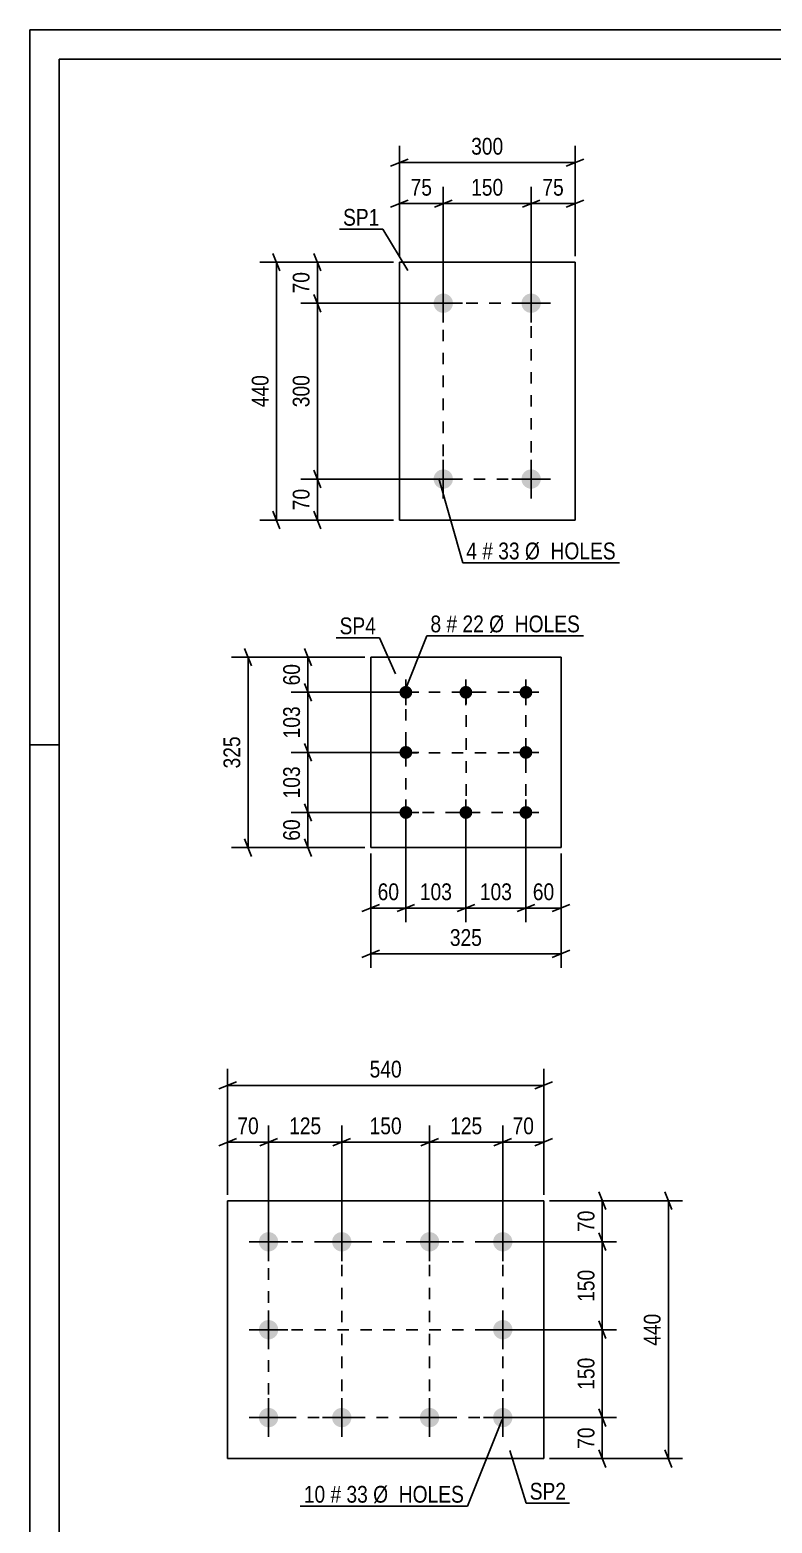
# Model space of a CAD drawing. Header units: millimetres. Extents: x 0 to 594, y 0 to 420.
# Drawn here: x 0 to 126.8, y 165.2 to 420 of the extents above; entities that cross this region are included whole.
import ezdxf

# ---------------------------------------------------------------- set-up
doc = ezdxf.new("R2010")
doc.units = ezdxf.units.MM
doc.linetypes.add('DXK_LINE_DOT2', pattern=[3.9198, 1.9599, -1.9599])
doc.styles.add('Arial Narrow', font='ARIALN.TTF', dxfattribs={"height": 0.2})

# ---------------------------------------------------------------- blocks, each defined once
blk = doc.blocks.new('Unknown-389636869-1131')
at = {"color": 5, "linetype": 'Continuous'}
for p, q in [((594, 420), (0, 420)), ((0, 420), (0, 0)), ((589, 415), (5, 415)), ((5, 415), (5, 5)), ((5, 298), (0, 298))]:
    blk.add_line(p, q, dxfattribs=at)
blk = doc.blocks.new('Bolt-389636869-5806 - 5744')
at = {"linetype": 'Continuous'}
for points in [[(70.61, 375.01, -1), (70.61, 371.71, -1)], [(85.61, 375.01, -1), (85.61, 371.71, -1)], [(70.61, 345.01, -1), (70.61, 341.71, -1)], [(85.61, 345.01, -1), (85.61, 341.71, -1)]]:
    blk.add_hatch(color=1, dxfattribs=at).paths.add_polyline_path(points)
at = {"color": 1, "linetype": 'Continuous'}
for p, q in [((70.61, 376.66), (70.61, 370.06)), ((85.61, 376.66), (85.61, 370.06)), ((67.31, 373.36), (73.91, 373.36)), ((82.31, 373.36), (88.91, 373.36)), ((70.61, 346.66), (70.61, 340.06)), ((85.61, 346.66), (85.61, 340.06)), ((67.31, 343.36), (73.91, 343.36)), ((82.31, 343.36), (88.91, 343.36))]:
    blk.add_line(p, q, dxfattribs=at)
blk = doc.blocks.new('Part-389636869-5811 - 5744')
at = {"color": 2, "linetype": 'Continuous'}
for p, q in [((63.11, 336.36), (63.11, 380.36)), ((63.11, 380.36), (93.11, 380.36)), ((93.11, 380.36), (93.11, 336.36)), ((93.11, 336.36), (63.11, 336.36))]:
    blk.add_line(p, q, dxfattribs=at)
blk = doc.blocks.new('Bolt-389636869-5944 - 5910')
at = {"linetype": 'Continuous'}
for points in [[(40.77, 214.87, -1), (40.77, 211.57, -1)], [(53.27, 214.87, -1), (53.27, 211.57, -1)], [(68.27, 214.87, -1), (68.27, 211.57, -1)], [(80.77, 214.87, -1), (80.77, 211.57, -1)], [(40.77, 199.87, -1), (40.77, 196.57, -1)], [(80.77, 199.87, -1), (80.77, 196.57, -1)], [(40.77, 184.87, -1), (40.77, 181.57, -1)], [(53.27, 184.87, -1), (53.27, 181.57, -1)], [(68.27, 184.87, -1), (68.27, 181.57, -1)], [(80.77, 184.87, -1), (80.77, 181.57, -1)]]:
    blk.add_hatch(color=1, dxfattribs=at).paths.add_polyline_path(points)
at = {"color": 1, "linetype": 'Continuous'}
for p, q in [((40.77, 216.52), (40.77, 209.92)), ((53.27, 216.52), (53.27, 209.92)), ((68.27, 216.52), (68.27, 209.92)), ((80.77, 216.52), (80.77, 209.92)), ((37.47, 213.22), (44.07, 213.22)), ((49.97, 213.22), (56.57, 213.22)), ((64.97, 213.22), (71.57, 213.22)), ((77.47, 213.22), (84.07, 213.22)), ((40.77, 201.52), (40.77, 194.92)), ((80.77, 201.52), (80.77, 194.92)), ((37.47, 198.22), (44.07, 198.22)), ((77.47, 198.22), (84.07, 198.22)), ((40.77, 186.52), (40.77, 179.92)), ((53.27, 186.52), (53.27, 179.92)), ((68.27, 186.52), (68.27, 179.92)), ((80.77, 186.52), (80.77, 179.92)), ((37.47, 183.22), (44.07, 183.22)), ((49.97, 183.22), (56.57, 183.22)), ((64.97, 183.22), (71.57, 183.22)), ((77.47, 183.22), (84.07, 183.22))]:
    blk.add_line(p, q, dxfattribs=at)
blk = doc.blocks.new('Part-389636869-5949 - 5910')
at = {"color": 2, "linetype": 'Continuous'}
for p, q in [((33.77, 176.22), (33.77, 220.22)), ((33.77, 220.22), (87.77, 220.22)), ((87.77, 220.22), (87.77, 176.22)), ((87.77, 176.22), (33.77, 176.22))]:
    blk.add_line(p, q, dxfattribs=at)
blk = doc.blocks.new('Bolt-389636869-6228 - 6194')
at = {"linetype": 'Continuous'}
for points in [[(64.22, 308.07, -1), (64.22, 305.87, -1)], [(74.47, 308.07, -1), (74.47, 305.87, -1)], [(84.72, 308.07, -1), (84.72, 305.87, -1)], [(64.22, 297.82, -1), (64.22, 295.62, -1)], [(84.72, 297.82, -1), (84.72, 295.62, -1)], [(64.22, 287.57, -1), (64.22, 285.37, -1)], [(74.47, 287.57, -1), (74.47, 285.37, -1)], [(84.72, 287.57, -1), (84.72, 285.37, -1)]]:
    blk.add_hatch(color=1, dxfattribs=at).paths.add_polyline_path(points)
at = {"color": 1, "linetype": 'Continuous'}
for p, q in [((64.22, 309.17), (64.22, 304.77)), ((74.47, 309.17), (74.47, 304.77)), ((84.72, 309.17), (84.72, 304.77)), ((62.02, 306.97), (66.42, 306.97)), ((72.27, 306.97), (76.67, 306.97)), ((82.52, 306.97), (86.92, 306.97)), ((64.22, 298.92), (64.22, 294.52)), ((84.72, 298.92), (84.72, 294.52)), ((62.02, 296.72), (66.42, 296.72)), ((82.52, 296.72), (86.92, 296.72)), ((64.22, 288.67), (64.22, 284.27)), ((74.47, 288.67), (74.47, 284.27)), ((84.72, 288.67), (84.72, 284.27)), ((62.02, 286.47), (66.42, 286.47)), ((72.27, 286.47), (76.67, 286.47)), ((82.52, 286.47), (86.92, 286.47))]:
    blk.add_line(p, q, dxfattribs=at)
blk = doc.blocks.new('Part-389636869-6233 - 6194')
at = {"color": 2, "linetype": 'Continuous'}
for p, q in [((58.22, 312.97), (58.22, 280.47)), ((90.72, 312.97), (58.22, 312.97)), ((90.72, 280.47), (90.72, 312.97)), ((58.22, 280.47), (90.72, 280.47))]:
    blk.add_line(p, q, dxfattribs=at)
blk = doc.blocks.new('Rectangle-389636869-5896 - 5744')
at = {"color": 1, "linetype": 'DXK_LINE_DOT2'}
blk.add_lwpolyline([(70.61, 373.36), (85.61, 373.36), (85.61, 343.36), (70.61, 343.36), (70.61, 373.36)], close=True, dxfattribs=at)
blk = doc.blocks.new('Rectangle-389636869-6045 - 5910')
at = {"color": 1, "linetype": 'DXK_LINE_DOT2'}
blk.add_lwpolyline([(40.77, 213.22), (80.77, 213.22), (80.77, 183.22), (40.77, 183.22), (40.77, 213.22)], close=True, dxfattribs=at)
blk = doc.blocks.new('Rectangle-389636869-6320 - 6194')
at = {"color": 1, "linetype": 'DXK_LINE_DOT2'}
blk.add_lwpolyline([(64.22, 306.97), (84.72, 306.97), (84.72, 286.47), (64.22, 286.47), (64.22, 306.97)], close=True, dxfattribs=at)
blk = doc.blocks.new('Line-389636869-6024 - 5910')
at = {"color": 1, "linetype": 'DXK_LINE_DOT2'}
blk.add_line((53.27, 213.22), (53.27, 183.22), dxfattribs=at)
blk = doc.blocks.new('Line-389636869-6306 - 6194')
at = {"color": 1, "linetype": 'DXK_LINE_DOT2'}
blk.add_line((74.52, 306.97), (74.52, 286.47), dxfattribs=at)
blk = doc.blocks.new('Line-389636869-6031 - 5910')
at = {"color": 1, "linetype": 'DXK_LINE_DOT2'}
blk.add_line((68.27, 213.22), (68.27, 183.22), dxfattribs=at)
blk = doc.blocks.new('Line-389636869-6313 - 6194')
at = {"color": 1, "linetype": 'DXK_LINE_DOT2'}
blk.add_line((64.22, 296.67), (84.72, 296.67), dxfattribs=at)
blk = doc.blocks.new('Line-389636869-6038 - 5910')
at = {"color": 1, "linetype": 'DXK_LINE_DOT2'}
blk.add_line((40.77, 198.22), (80.77, 198.22), dxfattribs=at)
blk = doc.blocks.new('StraightDimension-389636869-5813 - 5744')
at = {"color": 7, "linetype": 'Continuous'}
for p, q in [((62.11, 380.36), (46.26, 380.36)), ((48.51, 381.86), (49.71, 378.86)), ((49.11, 373.36), (49.11, 380.36)), ((49.71, 371.86), (48.51, 374.86)), ((69.61, 373.36), (46.26, 373.36))]:
    blk.add_line(p, q, dxfattribs=at)
at = {"color": 0}
blk.add_wipeout([(48.36, 379.28), (44.16, 379.28), (44.16, 374.43), (48.36, 374.43)], dxfattribs=at)
at = {"color": 3, "style": 'Arial Narrow'}
blk.add_text('70', height=2.863, rotation=90.0002, dxfattribs=at).set_placement((47.76, 375.03))
blk = doc.blocks.new('StraightDimension-389636869-5823 - 5744')
at = {"color": 7, "linetype": 'Continuous'}
for p, q in [((49.71, 371.86), (48.51, 374.86)), ((69.61, 373.36), (46.26, 373.36)), ((49.11, 343.36), (49.11, 373.36)), ((48.51, 344.86), (49.71, 341.86)), ((69.61, 343.36), (46.26, 343.36))]:
    blk.add_line(p, q, dxfattribs=at)
at = {"color": 0}
blk.add_wipeout([(48.36, 361.7), (44.16, 361.7), (44.16, 355.01), (48.36, 355.01)], dxfattribs=at)
at = {"color": 3, "style": 'Arial Narrow'}
blk.add_text('300', height=2.863, rotation=90.0002, dxfattribs=at).set_placement((47.76, 355.61))
blk = doc.blocks.new('StraightDimension-389636869-5875 - 5744')
at = {"color": 7, "linetype": 'Continuous'}
for p, q in [((85.61, 374.36), (85.61, 393.21)), ((93.11, 381.36), (93.11, 393.21)), ((84.11, 389.76), (87.11, 390.96)), ((85.61, 390.36), (93.11, 390.36)), ((94.61, 390.96), (91.61, 389.76))]:
    blk.add_line(p, q, dxfattribs=at)
at = {"color": 0}
blk.add_wipeout([(91.79, 391.11), (91.79, 395.31), (86.93, 395.31), (86.93, 391.11)], dxfattribs=at)
at = {"color": 3, "style": 'Arial Narrow'}
blk.add_text('75', height=2.863, dxfattribs=at).set_placement((87.53, 391.71))
blk = doc.blocks.new('StraightDimension-389636869-5833 - 5744')
at = {"color": 7, "linetype": 'Continuous'}
for p, q in [((48.51, 344.86), (49.71, 341.86)), ((69.61, 343.36), (46.26, 343.36)), ((49.11, 336.36), (49.11, 343.36)), ((62.11, 336.36), (46.26, 336.36)), ((49.71, 334.86), (48.51, 337.86))]:
    blk.add_line(p, q, dxfattribs=at)
at = {"color": 0}
blk.add_wipeout([(48.36, 342.28), (44.16, 342.28), (44.16, 337.43), (48.36, 337.43)], dxfattribs=at)
at = {"color": 3, "style": 'Arial Narrow'}
blk.add_text('70', height=2.863, rotation=90.0002, dxfattribs=at).set_placement((47.76, 338.03))
blk = doc.blocks.new('StraightDimension-389636869-5844 - 5744')
at = {"color": 7, "linetype": 'Continuous'}
for p, q in [((62.11, 380.36), (39.26, 380.36)), ((42.71, 378.86), (41.51, 381.86)), ((42.11, 336.36), (42.11, 380.36)), ((62.11, 336.36), (39.26, 336.36)), ((41.51, 337.86), (42.71, 334.86))]:
    blk.add_line(p, q, dxfattribs=at)
at = {"color": 0}
blk.add_wipeout([(41.36, 361.7), (37.16, 361.7), (37.16, 355.01), (41.36, 355.01)], dxfattribs=at)
at = {"color": 3, "style": 'Arial Narrow'}
blk.add_text('440', height=2.863, rotation=90.0002, dxfattribs=at).set_placement((40.76, 355.61))
blk = doc.blocks.new('StraightDimension-389636869-5855 - 5744')
at = {"color": 7, "linetype": 'Continuous'}
for p, q in [((63.11, 381.36), (63.11, 393.21)), ((70.61, 374.36), (70.61, 393.21)), ((61.61, 389.76), (64.61, 390.96)), ((63.11, 390.36), (70.61, 390.36)), ((72.11, 390.96), (69.11, 389.76))]:
    blk.add_line(p, q, dxfattribs=at)
at = {"color": 0}
blk.add_wipeout([(69.29, 391.11), (69.29, 395.31), (64.43, 395.31), (64.43, 391.11)], dxfattribs=at)
at = {"color": 3, "style": 'Arial Narrow'}
blk.add_text('75', height=2.863, dxfattribs=at).set_placement((65.03, 391.71))
blk = doc.blocks.new('StraightDimension-389636869-5865 - 5744')
at = {"color": 7, "linetype": 'Continuous'}
for p, q in [((70.61, 374.36), (70.61, 393.21)), ((85.61, 374.36), (85.61, 393.21)), ((72.11, 390.96), (69.11, 389.76)), ((70.61, 390.36), (85.61, 390.36)), ((84.11, 389.76), (87.11, 390.96))]:
    blk.add_line(p, q, dxfattribs=at)
at = {"color": 0}
blk.add_wipeout([(81.45, 391.11), (81.45, 395.31), (74.77, 395.31), (74.77, 391.11)], dxfattribs=at)
at = {"color": 3, "style": 'Arial Narrow'}
blk.add_text('150', height=2.863, dxfattribs=at).set_placement((75.37, 391.71))
blk = doc.blocks.new('StraightDimension-389636869-5886 - 5744')
at = {"color": 7, "linetype": 'Continuous'}
for p, q in [((63.11, 381.36), (63.11, 400.21)), ((93.11, 381.36), (93.11, 400.21)), ((64.61, 397.96), (61.61, 396.76)), ((91.61, 396.76), (94.61, 397.96)), ((63.11, 397.36), (93.11, 397.36))]:
    blk.add_line(p, q, dxfattribs=at)
at = {"color": 0}
blk.add_wipeout([(81.45, 398.11), (81.45, 402.31), (74.77, 402.31), (74.77, 398.11)], dxfattribs=at)
at = {"color": 3, "style": 'Arial Narrow'}
blk.add_text('300', height=2.863, dxfattribs=at).set_placement((75.37, 398.71))
blk = doc.blocks.new('StraightDimension-389636869-5974 - 5910')
at = {"color": 7, "linetype": 'Continuous'}
for p, q in [((53.27, 214.22), (53.27, 233.07)), ((68.27, 214.22), (68.27, 233.07)), ((54.77, 230.82), (51.77, 229.62)), ((53.27, 230.22), (68.27, 230.22)), ((66.77, 229.62), (69.77, 230.82))]:
    blk.add_line(p, q, dxfattribs=at)
at = {"color": 0}
blk.add_wipeout([(64.11, 230.97), (64.11, 235.17), (57.43, 235.17), (57.43, 230.97)], dxfattribs=at)
at = {"color": 3, "style": 'Arial Narrow'}
blk.add_text('150', height=2.863, dxfattribs=at).set_placement((58.03, 231.57))
blk = doc.blocks.new('StraightDimension-389636869-5951 - 5910')
at = {"color": 7, "linetype": 'Continuous'}
for p, q in [((33.77, 221.22), (33.77, 242.75)), ((87.77, 221.22), (87.77, 242.75)), ((35.27, 240.5), (32.27, 239.3)), ((33.77, 239.9), (87.77, 239.9)), ((86.27, 239.3), (89.27, 240.5))]:
    blk.add_line(p, q, dxfattribs=at)
at = {"color": 0}
blk.add_wipeout([(64.11, 240.65), (64.11, 244.85), (57.43, 244.85), (57.43, 240.65)], dxfattribs=at)
at = {"color": 3, "style": 'Arial Narrow'}
blk.add_text('540', height=2.863, dxfattribs=at).set_placement((58.03, 241.25))
blk = doc.blocks.new('StraightDimension-389636869-5962 - 5910')
at = {"color": 7, "linetype": 'Continuous'}
for p, q in [((80.77, 214.22), (80.77, 233.07)), ((87.77, 221.22), (87.77, 233.07)), ((79.27, 229.62), (82.27, 230.82)), ((80.77, 230.22), (87.77, 230.22)), ((89.27, 230.82), (86.27, 229.62))]:
    blk.add_line(p, q, dxfattribs=at)
at = {"color": 0}
blk.add_wipeout([(86.7, 230.97), (86.7, 235.17), (81.84, 235.17), (81.84, 230.97)], dxfattribs=at)
at = {"color": 3, "style": 'Arial Narrow'}
blk.add_text('70', height=2.863, dxfattribs=at).set_placement((82.44, 231.57))
blk = doc.blocks.new('StraightDimension-389636869-5972 - 5910')
at = {"color": 7, "linetype": 'Continuous'}
for p, q in [((68.27, 214.22), (68.27, 233.07)), ((80.77, 214.22), (80.77, 233.07)), ((66.77, 229.62), (69.77, 230.82)), ((68.27, 230.22), (80.77, 230.22)), ((82.27, 230.82), (79.27, 229.62))]:
    blk.add_line(p, q, dxfattribs=at)
at = {"color": 0}
blk.add_wipeout([(77.86, 230.97), (77.86, 235.17), (71.18, 235.17), (71.18, 230.97)], dxfattribs=at)
at = {"color": 3, "style": 'Arial Narrow'}
blk.add_text('125', height=2.863, dxfattribs=at).set_placement((71.78, 231.57))
blk = doc.blocks.new('StraightDimension-389636869-5976 - 5910')
at = {"color": 7, "linetype": 'Continuous'}
for p, q in [((40.77, 214.22), (40.77, 233.07)), ((53.27, 214.22), (53.27, 233.07)), ((39.27, 229.62), (42.27, 230.82)), ((40.77, 230.22), (53.27, 230.22)), ((54.77, 230.82), (51.77, 229.62))]:
    blk.add_line(p, q, dxfattribs=at)
at = {"color": 0}
blk.add_wipeout([(50.36, 230.97), (50.36, 235.17), (43.68, 235.17), (43.68, 230.97)], dxfattribs=at)
at = {"color": 3, "style": 'Arial Narrow'}
blk.add_text('125', height=2.863, dxfattribs=at).set_placement((44.28, 231.57))
blk = doc.blocks.new('StraightDimension-389636869-5978 - 5910')
at = {"color": 7, "linetype": 'Continuous'}
for p, q in [((33.77, 221.22), (33.77, 233.07)), ((40.77, 214.22), (40.77, 233.07)), ((32.27, 229.62), (35.27, 230.82)), ((33.77, 230.22), (40.77, 230.22)), ((42.27, 230.82), (39.27, 229.62))]:
    blk.add_line(p, q, dxfattribs=at)
at = {"color": 0}
blk.add_wipeout([(39.7, 230.97), (39.7, 235.17), (34.84, 235.17), (34.84, 230.97)], dxfattribs=at)
at = {"color": 3, "style": 'Arial Narrow'}
blk.add_text('70', height=2.863, dxfattribs=at).set_placement((35.44, 231.57))
blk = doc.blocks.new('StraightDimension-389636869-5989 - 5910')
at = {"color": 7, "linetype": 'Continuous'}
for p, q in [((109.66, 218.72), (108.46, 221.72)), ((88.77, 220.22), (111.46, 220.22)), ((109.06, 176.22), (109.06, 220.22)), ((88.77, 176.22), (111.46, 176.22)), ((108.46, 177.72), (109.66, 174.72))]:
    blk.add_line(p, q, dxfattribs=at)
at = {"color": 0}
blk.add_wipeout([(108.31, 201.56), (104.11, 201.56), (104.11, 194.87), (108.31, 194.87)], dxfattribs=at)
at = {"color": 3, "style": 'Arial Narrow'}
blk.add_text('440', height=2.863, rotation=90.0002, dxfattribs=at).set_placement((107.71, 195.47))
blk = doc.blocks.new('StraightDimension-389636869-6000 - 5910')
at = {"color": 7, "linetype": 'Continuous'}
for p, q in [((97.17, 221.72), (98.37, 218.72)), ((88.77, 220.22), (100.17, 220.22)), ((97.77, 213.22), (97.77, 220.22)), ((98.37, 211.72), (97.17, 214.72)), ((81.77, 213.22), (100.17, 213.22))]:
    blk.add_line(p, q, dxfattribs=at)
at = {"color": 0}
blk.add_wipeout([(97.02, 219.14), (92.82, 219.14), (92.82, 214.29), (97.02, 214.29)], dxfattribs=at)
at = {"color": 3, "style": 'Arial Narrow'}
blk.add_text('70', height=2.863, rotation=90.0002, dxfattribs=at).set_placement((96.42, 214.89))
blk = doc.blocks.new('StraightDimension-389636869-6010 - 5910')
at = {"color": 7, "linetype": 'Continuous'}
for p, q in [((98.37, 211.72), (97.17, 214.72)), ((81.77, 213.22), (100.17, 213.22)), ((97.77, 198.22), (97.77, 213.22)), ((97.17, 199.72), (98.37, 196.72)), ((81.77, 198.22), (100.17, 198.22))]:
    blk.add_line(p, q, dxfattribs=at)
at = {"color": 0}
blk.add_wipeout([(97.02, 209.06), (92.82, 209.06), (92.82, 202.37), (97.02, 202.37)], dxfattribs=at)
at = {"color": 3, "style": 'Arial Narrow'}
blk.add_text('150', height=2.863, rotation=90.0002, dxfattribs=at).set_placement((96.42, 202.97))
blk = doc.blocks.new('StraightDimension-389636869-6012 - 5910')
at = {"color": 7, "linetype": 'Continuous'}
for p, q in [((98.37, 196.72), (97.17, 199.72)), ((81.77, 198.22), (100.17, 198.22)), ((97.77, 183.22), (97.77, 198.22)), ((97.17, 184.72), (98.37, 181.72)), ((81.77, 183.22), (100.17, 183.22))]:
    blk.add_line(p, q, dxfattribs=at)
at = {"color": 0}
blk.add_wipeout([(97.02, 194.06), (92.82, 194.06), (92.82, 187.37), (97.02, 187.37)], dxfattribs=at)
at = {"color": 3, "style": 'Arial Narrow'}
blk.add_text('150', height=2.863, rotation=90.0002, dxfattribs=at).set_placement((96.42, 187.97))
blk = doc.blocks.new('StraightDimension-389636869-6014 - 5910')
at = {"color": 7, "linetype": 'Continuous'}
for p, q in [((97.17, 184.72), (98.37, 181.72)), ((81.77, 183.22), (100.17, 183.22)), ((97.77, 176.22), (97.77, 183.22)), ((88.77, 176.22), (100.17, 176.22)), ((98.37, 174.72), (97.17, 177.72))]:
    blk.add_line(p, q, dxfattribs=at)
at = {"color": 0}
blk.add_wipeout([(97.02, 182.14), (92.82, 182.14), (92.82, 177.29), (97.02, 177.29)], dxfattribs=at)
at = {"color": 3, "style": 'Arial Narrow'}
blk.add_text('70', height=2.863, rotation=90.0002, dxfattribs=at).set_placement((96.42, 177.89))
blk = doc.blocks.new('StraightDimension-389636869-23601 - 6194')
at = {"color": 7, "linetype": 'Continuous'}
for p, q in [((37.88, 311.47), (36.68, 314.47)), ((57.22, 312.97), (34.43, 312.97)), ((37.28, 280.47), (37.28, 312.97)), ((57.22, 280.47), (34.43, 280.47)), ((36.68, 281.97), (37.88, 278.97))]:
    blk.add_line(p, q, dxfattribs=at)
at = {"color": 0}
blk.add_wipeout([(36.53, 300.07), (32.33, 300.07), (32.33, 293.38), (36.53, 293.38)], dxfattribs=at)
at = {"color": 3, "style": 'Arial Narrow'}
blk.add_text('325', height=2.863, rotation=90.0002, dxfattribs=at).set_placement((35.93, 293.98))
blk = doc.blocks.new('StraightDimension-389636869-23614 - 6194')
at = {"color": 7, "linetype": 'Continuous'}
for p, q in [((46.88, 298.22), (48.08, 295.22)), ((63.22, 296.72), (44.63, 296.72)), ((47.48, 286.47), (47.48, 296.72)), ((48.08, 284.97), (46.88, 287.97)), ((63.22, 286.47), (44.63, 286.47))]:
    blk.add_line(p, q, dxfattribs=at)
at = {"color": 0}
blk.add_wipeout([(46.73, 294.94), (42.53, 294.94), (42.53, 288.26), (46.73, 288.26)], dxfattribs=at)
at = {"color": 3, "style": 'Arial Narrow'}
blk.add_text('103', height=2.863, rotation=90.0002, dxfattribs=at).set_placement((46.13, 288.86))
blk = doc.blocks.new('StraightDimension-389636869-23612 - 6194')
at = {"color": 7, "linetype": 'Continuous'}
for p, q in [((46.88, 314.47), (48.08, 311.47)), ((57.22, 312.97), (44.63, 312.97)), ((47.48, 306.97), (47.48, 312.97)), ((48.08, 305.47), (46.88, 308.47)), ((63.22, 306.97), (44.63, 306.97))]:
    blk.add_line(p, q, dxfattribs=at)
at = {"color": 0}
blk.add_wipeout([(46.73, 312.4), (42.53, 312.4), (42.53, 307.55), (46.73, 307.55)], dxfattribs=at)
at = {"color": 3, "style": 'Arial Narrow'}
blk.add_text('60', height=2.863, rotation=90.0002, dxfattribs=at).set_placement((46.13, 308.15))
blk = doc.blocks.new('StraightDimension-389636869-23613 - 6194')
at = {"color": 7, "linetype": 'Continuous'}
for p, q in [((46.88, 308.47), (48.08, 305.47)), ((63.22, 306.97), (44.63, 306.97)), ((47.48, 296.72), (47.48, 306.97)), ((48.08, 295.22), (46.88, 298.22)), ((63.22, 296.72), (44.63, 296.72))]:
    blk.add_line(p, q, dxfattribs=at)
at = {"color": 0}
blk.add_wipeout([(46.73, 305.19), (42.53, 305.19), (42.53, 298.51), (46.73, 298.51)], dxfattribs=at)
at = {"color": 3, "style": 'Arial Narrow'}
blk.add_text('103', height=2.863, rotation=90.0002, dxfattribs=at).set_placement((46.13, 299.11))
blk = doc.blocks.new('StraightDimension-389636869-23615 - 6194')
at = {"color": 7, "linetype": 'Continuous'}
for p, q in [((46.88, 287.97), (48.08, 284.97)), ((63.22, 286.47), (44.63, 286.47)), ((47.48, 280.47), (47.48, 286.47)), ((57.22, 280.47), (44.63, 280.47)), ((48.08, 278.97), (46.88, 281.97))]:
    blk.add_line(p, q, dxfattribs=at)
at = {"color": 0}
blk.add_wipeout([(46.73, 285.9), (42.53, 285.9), (42.53, 281.05), (46.73, 281.05)], dxfattribs=at)
at = {"color": 3, "style": 'Arial Narrow'}
blk.add_text('60', height=2.863, rotation=90.0002, dxfattribs=at).set_placement((46.13, 281.65))
blk = doc.blocks.new('StraightDimension-389636869-23637 - 6194')
at = {"color": 7, "linetype": 'Continuous'}
for p, q in [((84.72, 285.47), (84.72, 267.76)), ((90.72, 279.47), (90.72, 267.76)), ((83.22, 269.56), (86.22, 270.76)), ((84.72, 270.16), (90.72, 270.16)), ((92.22, 270.76), (89.22, 269.56))]:
    blk.add_line(p, q, dxfattribs=at)
at = {"color": 0}
blk.add_wipeout([(90.15, 270.91), (90.15, 275.11), (85.3, 275.11), (85.3, 270.91)], dxfattribs=at)
at = {"color": 3, "style": 'Arial Narrow'}
blk.add_text('60', height=2.863, dxfattribs=at).set_placement((85.9, 271.51))
blk = doc.blocks.new('StraightDimension-389636869-23638 - 6194')
at = {"color": 7, "linetype": 'Continuous'}
for p, q in [((74.47, 285.47), (74.47, 267.76)), ((84.72, 285.47), (84.72, 267.76)), ((72.97, 269.56), (75.97, 270.76)), ((74.47, 270.16), (84.72, 270.16)), ((86.22, 270.76), (83.22, 269.56))]:
    blk.add_line(p, q, dxfattribs=at)
at = {"color": 0}
blk.add_wipeout([(82.94, 270.91), (82.94, 275.11), (76.26, 275.11), (76.26, 270.91)], dxfattribs=at)
at = {"color": 3, "style": 'Arial Narrow'}
blk.add_text('103', height=2.863, dxfattribs=at).set_placement((76.86, 271.51))
blk = doc.blocks.new('StraightDimension-389636869-23639 - 6194')
at = {"color": 7, "linetype": 'Continuous'}
for p, q in [((64.22, 285.47), (64.22, 267.76)), ((74.47, 285.47), (74.47, 267.76)), ((62.72, 269.56), (65.72, 270.76)), ((64.22, 270.16), (74.47, 270.16)), ((75.97, 270.76), (72.97, 269.56))]:
    blk.add_line(p, q, dxfattribs=at)
at = {"color": 0}
blk.add_wipeout([(72.69, 270.91), (72.69, 275.11), (66.01, 275.11), (66.01, 270.91)], dxfattribs=at)
at = {"color": 3, "style": 'Arial Narrow'}
blk.add_text('103', height=2.863, dxfattribs=at).set_placement((66.61, 271.51))
blk = doc.blocks.new('StraightDimension-389636869-23640 - 6194')
at = {"color": 7, "linetype": 'Continuous'}
for p, q in [((64.22, 285.47), (64.22, 267.76)), ((58.22, 279.47), (58.22, 267.76)), ((56.72, 269.56), (59.72, 270.76)), ((58.22, 270.16), (64.22, 270.16)), ((65.72, 270.76), (62.72, 269.56))]:
    blk.add_line(p, q, dxfattribs=at)
at = {"color": 0}
blk.add_wipeout([(63.65, 270.91), (63.65, 275.11), (58.8, 275.11), (58.8, 270.91)], dxfattribs=at)
at = {"color": 3, "style": 'Arial Narrow'}
blk.add_text('60', height=2.863, dxfattribs=at).set_placement((59.4, 271.51))
blk = doc.blocks.new('StraightDimension-389636869-23662 - 6194')
at = {"color": 7, "linetype": 'Continuous'}
for p, q in [((58.22, 279.47), (58.22, 259.95)), ((90.72, 279.47), (90.72, 259.95)), ((59.72, 262.95), (56.72, 261.75)), ((89.22, 261.75), (92.22, 262.95)), ((58.22, 262.35), (90.72, 262.35))]:
    blk.add_line(p, q, dxfattribs=at)
at = {"color": 0}
blk.add_wipeout([(77.82, 263.1), (77.82, 267.3), (71.13, 267.3), (71.13, 263.1)], dxfattribs=at)
at = {"color": 3, "style": 'Arial Narrow'}
blk.add_text('325', height=2.863, dxfattribs=at).set_placement((71.73, 263.7))
blk = doc.blocks.new('Mark-389636869-5802 - 5744')
at = {"color": 0}
blk.add_wipeout([(76.37, 329.66), (76.37, 332.66), (74.54, 332.66), (74.54, 329.66)], dxfattribs=at)
blk.add_wipeout([(76.37, 329.66), (76.37, 332.66), (74.54, 332.66), (74.54, 329.66)], dxfattribs=at)
at = {"color": 7, "linetype": 'Continuous'}
blk.add_line((69.86, 343.45), (73.94, 329.06), dxfattribs=at)
at = {"color": 0}
blk.add_wipeout([(79.09, 329.66), (79.09, 332.66), (77.27, 332.66), (77.27, 329.66)], dxfattribs=at)
blk.add_wipeout([(79.09, 329.66), (79.09, 332.66), (77.27, 332.66), (77.27, 329.66)], dxfattribs=at)
at = {"color": 3, "style": 'Arial Narrow'}
blk.add_text('4', height=2.86, dxfattribs=at).set_placement((74.54, 329.66))
at = {"color": 0}
blk.add_wipeout([(83.65, 329.66), (83.65, 332.66), (79.99, 332.66), (79.99, 329.66)], dxfattribs=at)
blk.add_wipeout([(83.65, 329.66), (83.65, 332.66), (79.99, 332.66), (79.99, 329.66)], dxfattribs=at)
at = {"color": 3, "style": 'Arial Narrow'}
blk.add_text('#', height=2.86, dxfattribs=at).set_placement((77.27, 329.66))
at = {"color": 0}
blk.add_wipeout([(100.08, 329.66), (100.08, 332.66), (84.55, 332.66), (84.55, 329.66)], dxfattribs=at)
blk.add_wipeout([(100.08, 329.66), (100.08, 332.66), (84.55, 332.66), (84.55, 329.66)], dxfattribs=at)
at = {"color": 7, "linetype": 'Continuous'}
blk.add_line((73.94, 329.06), (100.68, 329.06), dxfattribs=at)
at = {"color": 3, "style": 'Arial Narrow'}
for s, p in [('33', (79.99, 329.66)), ('Ø  HOLES', (84.55, 329.66))]:
    blk.add_text(s, height=2.863, dxfattribs=at).set_placement(p)
blk = doc.blocks.new('Mark-389636869-5807 - 5744')
at = {"color": 0}
blk.add_wipeout([(59.71, 386.59), (59.71, 389.59), (53.49, 389.59), (53.49, 386.59)], dxfattribs=at)
blk.add_wipeout([(59.71, 386.59), (59.71, 389.59), (53.49, 389.59), (53.49, 386.59)], dxfattribs=at)
at = {"color": 30, "linetype": 'Continuous'}
for p in [(52.89, 385.99), (64.58, 378.93)]:
    blk.add_line(p, (60.31, 385.99), dxfattribs=at)
at = {"color": 3, "style": 'Arial Narrow'}
blk.add_text('SP1', height=2.863, dxfattribs=at).set_placement((53.49, 386.59))
blk = doc.blocks.new('Mark-389636869-5940 - 5910')
at = {"color": 0}
blk.add_wipeout([(50.45, 168.71), (50.45, 171.71), (46.79, 171.71), (46.79, 168.71)], dxfattribs=at)
blk.add_wipeout([(50.45, 168.71), (50.45, 171.71), (46.79, 171.71), (46.79, 168.71)], dxfattribs=at)
blk.add_wipeout([(53.17, 168.71), (53.17, 171.71), (51.35, 171.71), (51.35, 168.71)], dxfattribs=at)
blk.add_wipeout([(53.17, 168.71), (53.17, 171.71), (51.35, 171.71), (51.35, 168.71)], dxfattribs=at)
at = {"color": 3, "style": 'Arial Narrow'}
blk.add_text('10', height=2.863, dxfattribs=at).set_placement((46.79, 168.71))
at = {"color": 0}
blk.add_wipeout([(57.73, 168.71), (57.73, 171.71), (54.07, 171.71), (54.07, 168.71)], dxfattribs=at)
blk.add_wipeout([(57.73, 168.71), (57.73, 171.71), (54.07, 171.71), (54.07, 168.71)], dxfattribs=at)
at = {"color": 3, "style": 'Arial Narrow'}
blk.add_text('#', height=2.86, dxfattribs=at).set_placement((51.35, 168.71))
at = {"color": 0}
blk.add_wipeout([(74.16, 168.71), (74.16, 171.71), (58.63, 171.71), (58.63, 168.71)], dxfattribs=at)
blk.add_wipeout([(74.16, 168.71), (74.16, 171.71), (58.63, 171.71), (58.63, 168.71)], dxfattribs=at)
at = {"color": 7, "linetype": 'Continuous'}
for p in [(80.66, 182.88), (46.19, 168.11)]:
    blk.add_line(p, (74.76, 168.11), dxfattribs=at)
at = {"color": 3, "style": 'Arial Narrow'}
for s, p in [('33', (54.07, 168.71)), ('Ø  HOLES', (58.63, 168.71))]:
    blk.add_text(s, height=2.863, dxfattribs=at).set_placement(p)
blk = doc.blocks.new('Mark-389636869-5945 - 5910')
at = {"color": 0}
blk.add_wipeout([(91.58, 169.23), (91.58, 172.23), (85.37, 172.23), (85.37, 169.23)], dxfattribs=at)
blk.add_wipeout([(91.58, 169.23), (91.58, 172.23), (85.37, 172.23), (85.37, 169.23)], dxfattribs=at)
at = {"color": 30, "linetype": 'Continuous'}
for p, q in [((81.97, 177.6), (84.77, 168.63)), ((84.77, 168.63), (92.18, 168.63))]:
    blk.add_line(p, q, dxfattribs=at)
at = {"color": 3, "style": 'Arial Narrow'}
blk.add_text('SP2', height=2.863, dxfattribs=at).set_placement((85.37, 169.23))
blk = doc.blocks.new('Mark-389636869-6224 - 6194')
at = {"color": 0}
blk.add_wipeout([(70.25, 317.21), (70.25, 320.21), (68.42, 320.21), (68.42, 317.21)], dxfattribs=at)
blk.add_wipeout([(70.25, 317.21), (70.25, 320.21), (68.42, 320.21), (68.42, 317.21)], dxfattribs=at)
at = {"color": 7, "linetype": 'Continuous'}
blk.add_line((63.88, 306.76), (67.82, 316.61), dxfattribs=at)
at = {"color": 0}
blk.add_wipeout([(72.98, 317.21), (72.98, 320.21), (71.15, 320.21), (71.15, 317.21)], dxfattribs=at)
blk.add_wipeout([(72.98, 317.21), (72.98, 320.21), (71.15, 320.21), (71.15, 317.21)], dxfattribs=at)
at = {"color": 3, "style": 'Arial Narrow'}
blk.add_text('8', height=2.86, dxfattribs=at).set_placement((68.42, 317.21))
at = {"color": 0}
blk.add_wipeout([(77.54, 317.21), (77.54, 320.21), (73.88, 320.21), (73.88, 317.21)], dxfattribs=at)
blk.add_wipeout([(77.54, 317.21), (77.54, 320.21), (73.88, 320.21), (73.88, 317.21)], dxfattribs=at)
at = {"color": 3, "style": 'Arial Narrow'}
blk.add_text('#', height=2.86, dxfattribs=at).set_placement((71.15, 317.21))
at = {"color": 0}
blk.add_wipeout([(93.96, 317.21), (93.96, 320.21), (78.44, 320.21), (78.44, 317.21)], dxfattribs=at)
blk.add_wipeout([(93.96, 317.21), (93.96, 320.21), (78.44, 320.21), (78.44, 317.21)], dxfattribs=at)
at = {"color": 7, "linetype": 'Continuous'}
blk.add_line((67.82, 316.61), (94.56, 316.61), dxfattribs=at)
at = {"color": 3, "style": 'Arial Narrow'}
for s, p in [('22', (73.88, 317.21)), ('Ø  HOLES', (78.44, 317.21))]:
    blk.add_text(s, height=2.863, dxfattribs=at).set_placement(p)
blk = doc.blocks.new('Mark-389636869-6229 - 6194')
at = {"color": 0}
blk.add_wipeout([(59.11, 316.88), (59.11, 319.88), (52.9, 319.88), (52.9, 316.88)], dxfattribs=at)
blk.add_wipeout([(59.11, 316.88), (59.11, 319.88), (52.9, 319.88), (52.9, 316.88)], dxfattribs=at)
at = {"color": 30, "linetype": 'Continuous'}
for p in [(52.3, 316.28), (62.46, 310.1)]:
    blk.add_line(p, (59.71, 316.28), dxfattribs=at)
at = {"color": 3, "style": 'Arial Narrow'}
blk.add_text('SP4', height=2.863, dxfattribs=at).set_placement((52.9, 316.88))

msp = doc.modelspace()

# ---------------------------------------------------------------- block references
for name in ['Unknown-389636869-1131', 'Part-389636869-5811 - 5744', 'Bolt-389636869-5806 - 5744', 'Rectangle-389636869-5896 - 5744', 'Part-389636869-6233 - 6194', 'Bolt-389636869-6228 - 6194', 'Rectangle-389636869-6320 - 6194', 'Line-389636869-6306 - 6194', 'Line-389636869-6313 - 6194', 'Part-389636869-5949 - 5910', 'Bolt-389636869-5944 - 5910', 'Rectangle-389636869-6045 - 5910', 'Line-389636869-6024 - 5910', 'Line-389636869-6031 - 5910', 'Line-389636869-6038 - 5910']:
    msp.add_blockref(name, (0, 0))

# ---------------------------------------------------------------- next in the draw order: block references
for name in ['StraightDimension-389636869-5875 - 5744', 'StraightDimension-389636869-5813 - 5744', 'StraightDimension-389636869-23601 - 6194', 'StraightDimension-389636869-23637 - 6194', 'StraightDimension-389636869-5974 - 5910']:
    msp.add_blockref(name, (0, 0))

# ---------------------------------------------------------------- next in the draw order: block references
for name in ['StraightDimension-389636869-5823 - 5744', 'StraightDimension-389636869-23612 - 6194', 'StraightDimension-389636869-23614 - 6194', 'StraightDimension-389636869-23638 - 6194', 'StraightDimension-389636869-5951 - 5910']:
    msp.add_blockref(name, (0, 0))

# ---------------------------------------------------------------- next in the draw order: block references
for name in ['StraightDimension-389636869-5833 - 5744', 'Mark-389636869-6229 - 6194', 'StraightDimension-389636869-23613 - 6194', 'StraightDimension-389636869-23615 - 6194', 'StraightDimension-389636869-5976 - 5910', 'StraightDimension-389636869-5962 - 5910']:
    msp.add_blockref(name, (0, 0))

# ---------------------------------------------------------------- next in the draw order: block references
for name in ['StraightDimension-389636869-5844 - 5744', 'Mark-389636869-5802 - 5744', 'Mark-389636869-6224 - 6194', 'StraightDimension-389636869-23639 - 6194', 'StraightDimension-389636869-5978 - 5910', 'StraightDimension-389636869-5972 - 5910', 'StraightDimension-389636869-5989 - 5910']:
    msp.add_blockref(name, (0, 0))

# ---------------------------------------------------------------- next in the draw order: block references
for name in ['StraightDimension-389636869-5855 - 5744', 'StraightDimension-389636869-23640 - 6194', 'StraightDimension-389636869-6000 - 5910']:
    msp.add_blockref(name, (0, 0))

# ---------------------------------------------------------------- next in the draw order: block references
for name in ['StraightDimension-389636869-5865 - 5744', 'StraightDimension-389636869-23662 - 6194', 'StraightDimension-389636869-6010 - 5910']:
    msp.add_blockref(name, (0, 0))

# ---------------------------------------------------------------- next in the draw order: block references
for name in ['StraightDimension-389636869-5886 - 5744', 'StraightDimension-389636869-6012 - 5910']:
    msp.add_blockref(name, (0, 0))

# ---------------------------------------------------------------- next in the draw order: block references
for name in ['Mark-389636869-5807 - 5744', 'StraightDimension-389636869-6014 - 5910']:
    msp.add_blockref(name, (0, 0))

# ---------------------------------------------------------------- next in the draw order: block references
for name in ['Mark-389636869-5940 - 5910', 'Mark-389636869-5945 - 5910']:
    msp.add_blockref(name, (0, 0))

doc.saveas('drawing.dxf')
